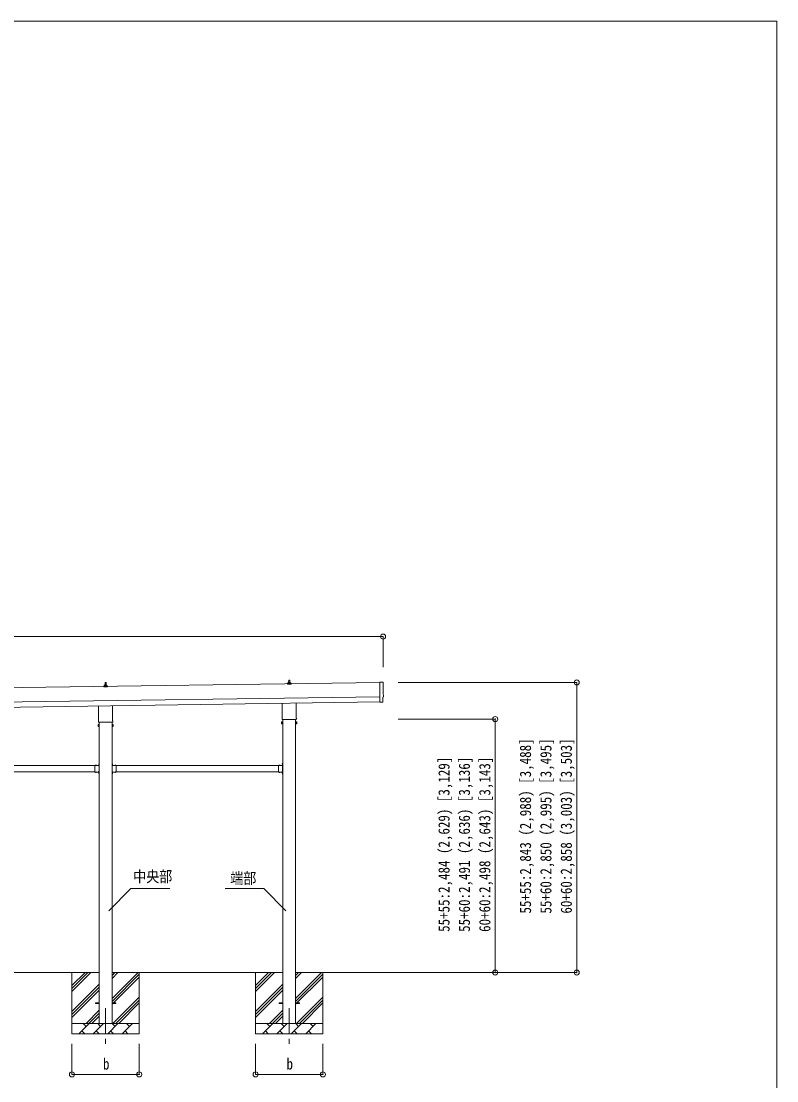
# Model space of a CAD drawing. Units: millimetres, scale not verified. Extents: x -13976 to 14131, y -9754 to 9646.
# Drawn here: x 6015 to 13424, y -742 to 9646 of the extents above; entities that cross this region are included whole.
import ezdxf
from ezdxf.enums import TextEntityAlignment as Align

# ---------------------------------------------------------------- set-up
doc = ezdxf.new("R2010")
doc.units = ezdxf.units.MM
doc.header["$LTSCALE"] = 50
doc.header["$PDMODE"] = 32
doc.header["$PDSIZE"] = 50
doc.linetypes.add('CHAIN1', pattern=[8, 5, -1, 1, -1])
doc.linetypes.add('USER8', pattern=[4, 3, -1])
for name, color, linetype, lineweight in [('0-1_壁線', 7, 'Continuous', 9), ('0-2_建具', 4, 'Continuous', 9), ('0-4_設備', 4, 'Continuous', 9), ('0-6_手摺', 6, 'Continuous', 9), ('0-7_ハッチ', 6, 'Continuous', 9), ('F-0_ﾚｲﾔ240', 7, 'Continuous', 9)]:
    doc.layers.add(name, color=color, linetype=linetype, lineweight=lineweight)
doc.styles.add('ＭＳ ゴシック', font='')
doc.styles.get('ＭＳ ゴシック').set_extended_font_data('MS Gothic')

msp = doc.modelspace()

# ---------------------------------------------------------------- linework, layer by layer
at = {"layer": '0-1_壁線'}
for p, q in [((6780.7, 319.78), (5105.7, 319.78)), ((6513.2, 319.78), (6513.2, -280.22)), ((6513.2, 134.73), (6698.25, 319.78)), ((6513.2, 163.01), (6669.96, 319.78)), ((6513.2, 191.3), (6641.68, 319.78)), ((8580.7, 319.78), (6905.7, 319.78)), ((6905.7, 64.68), (7160.8, 319.78)), ((6905.7, 262.67), (6962.81, 319.78)), ((6905.7, 290.95), (6934.52, 319.78)), ((7173.2, 319.78), (7173.2, -280.22)), ((8313.2, 319.78), (8313.2, -280.22)), ((8313.2, 134.73), (8498.25, 319.78)), ((8313.2, 163.01), (8469.96, 319.78)), ((8313.2, 191.3), (8441.68, 319.78)), ((8705.7, 64.68), (8960.8, 319.78)), ((8705.7, 262.67), (8762.81, 319.78)), ((8705.7, 290.95), (8734.52, 319.78)), ((9862.29, 319.78), (8705.7, 319.78)), ((8973.2, 319.78), (8973.2, -280.22)), ((6905.7, 36.39), (7173.2, 303.89)), ((6905.7, 8.11), (7173.2, 275.61)), ((8705.7, 36.39), (8973.2, 303.89)), ((8705.7, 8.11), (8973.2, 275.61)), ((6513.2, -63.26), (6780.7, 204.24)), ((6513.2, -91.55), (6780.7, 175.95)), ((6513.2, -119.83), (6780.7, 147.67)), ((8313.2, -63.26), (8580.7, 204.24)), ((8313.2, -91.55), (8580.7, 175.95)), ((8313.2, -119.83), (8580.7, 147.67)), ((6915.35, -180.22), (7173.2, 77.62)), ((6943.64, -180.22), (7173.2, 49.34)), ((6971.92, -180.22), (7173.2, 21.05)), ((8715.35, -180.22), (8973.2, 77.62)), ((8743.64, -180.22), (8973.2, 49.34)), ((8771.92, -180.22), (8973.2, 21.05)), ((6650.8, -180.22), (6780.7, -50.32)), ((6679.08, -180.22), (6780.7, -78.61)), ((8450.8, -180.22), (8580.7, -50.32)), ((8479.08, -180.22), (8580.7, -78.61)), ((6513.2, -180.22), (7173.2, -180.22)), ((6581.06, -280.22), (6681.06, -180.22)), ((6652.51, -208.78), (6623.96, -180.22)), ((6707.36, -180.22), (6780.7, -106.89)), ((6722.49, -280.22), (6822.49, -180.22)), ((6793.93, -208.78), (6765.38, -180.22)), ((6863.91, -280.22), (6963.91, -180.22)), ((6935.35, -208.78), (6906.8, -180.22)), ((7005.33, -280.22), (7105.33, -180.22)), ((7076.78, -208.78), (7048.22, -180.22)), ((7169.91, -180.22), (7173.2, -176.94)), ((8313.2, -180.22), (8973.2, -180.22)), ((8381.06, -280.22), (8481.06, -180.22)), ((8452.51, -208.78), (8423.96, -180.22)), ((8507.36, -180.22), (8580.7, -106.89)), ((8522.49, -280.22), (8622.49, -180.22)), ((8593.93, -208.78), (8565.38, -180.22)), ((8663.91, -280.22), (8763.91, -180.22)), ((8735.35, -208.78), (8706.8, -180.22)), ((8805.33, -280.22), (8905.33, -180.22)), ((8876.78, -208.78), (8848.22, -180.22)), ((8969.91, -180.22), (8973.2, -176.94)), ((7173.2, -280.22), (6513.2, -280.22)), ((6609.62, -251.67), (6638.17, -280.22)), ((6751.04, -251.67), (6779.59, -280.22)), ((6892.46, -251.67), (6921.01, -280.22)), ((7033.88, -251.67), (7062.44, -280.22)), ((8973.2, -280.22), (8313.2, -280.22)), ((8409.62, -251.67), (8438.17, -280.22)), ((8551.04, -251.67), (8579.59, -280.22)), ((8692.46, -251.67), (8721.01, -280.22)), ((8833.88, -251.67), (8862.44, -280.22))]:
    msp.add_line(p, q, dxfattribs=at)
at = {"layer": '0-2_建具'}
for p, q in [((9530.51, 3167.53), (9533.34, 2969.69)), ((9562.11, 3166.33), (9530.51, 3167.53)), ((9562.02, 3019.49), (9562.62, 3019.5)), ((9562.69, 2972.46), (9562.02, 3019.49)), ((9533.34, 2969.69), (9533.35, 2968.69)), ((9551.56, 2969.86), (9533.35, 2968.69)), ((9552.24, 2969.23), (9551.56, 2969.86)), ((9552.98, 2968.97), (9559.9, 2969.43))]:
    msp.add_line(p, q, dxfattribs=at)
at = {"layer": '0-2_建具', "color": 7, "linetype": 'CHAIN1'}
for p, q in [((6843.2, -30.22), (6843.2, -379.22)), ((8643.2, -30.22), (8643.2, -379.22))]:
    msp.add_line(p, q, dxfattribs=at)
at = {"layer": '0-2_建具'}
for centre, major_axis, ratio, start_param, end_param in [((9561.99, 3163.33), (3, 0.04), 0.99863, 6.26838895, 7.80162176), ((14328.37, 3160.99), (-4762.89, -68.04), 0.99863, 6.26838895, 6.29767781), ((9562.56, 3023.9), (4.41, 0.06), 0.99863, 4.71238898, 6.29767781), ((9552.92, 2969.97), (0.737, -0.68), 0.9974, 4.71238898, 5.52523108), ((9559.69, 2972.43), (2.21, -2.04), 0.9974, 5.52523108, 7.04113953)]:
    msp.add_ellipse(centre, major_axis=major_axis, ratio=ratio, start_param=start_param, end_param=end_param, dxfattribs=at)
at = {"layer": '0-4_設備'}
for p, q in [((9530.59, 3162.44), (4165.63, 3085.8)), ((6824.95, 3121.4), (6824.95, 3129.11)), ((6861.45, 3121.4), (6824.95, 3121.4)), ((6825.33, 3129.9), (6861.06, 3129.9)), ((6825.71, 3130.08), (6832.43, 3131.71)), ((6832.81, 3131.9), (6853.58, 3131.9)), ((6833.2, 3132.68), (6833.2, 3136.9)), ((6834.2, 3136.9), (6852.2, 3136.9)), ((6837.2, 3136.9), (6837.92, 3160.42)), ((6838.92, 3161.4), (6847.47, 3161.4)), ((6848.47, 3160.42), (6849.2, 3136.9)), ((6853.2, 3132.68), (6853.2, 3136.9)), ((6860.68, 3130.08), (6853.96, 3131.71)), ((6861.45, 3121.4), (6861.45, 3129.11)), ((8624.95, 3147.11), (8624.95, 3154.82)), ((8661.45, 3147.11), (8624.95, 3147.11)), ((8625.33, 3155.61), (8661.06, 3155.61)), ((8625.71, 3155.8), (8632.43, 3157.42)), ((8632.81, 3157.61), (8653.58, 3157.61)), ((8633.2, 3158.4), (8633.2, 3162.61)), ((8634.2, 3162.61), (8652.2, 3162.61)), ((8637.2, 3162.61), (8637.92, 3186.13)), ((8638.92, 3187.11), (8647.47, 3187.11)), ((8648.47, 3186.13), (8649.2, 3162.61)), ((8653.2, 3158.4), (8653.2, 3162.61)), ((8660.68, 3155.8), (8653.96, 3157.42)), ((8661.45, 3147.11), (8661.45, 3154.82)), ((4167.63, 2945.81), (9532.59, 3022.45)), ((4168.35, 2895.82), (9533.3, 2972.46)), ((6774.9, 2787.41), (6774.9, 2933.05)), ((6911.5, 2935.01), (6911.5, 2787.41)), ((8574.9, 2813.12), (8574.9, 2958.77)), ((8711.5, 2960.72), (8711.5, 2813.12)), ((8573.2, 2804.35), (8573.2, 2809.85)), ((8713.2, 2809.85), (8713.2, 2804.35)), ((6769.2, 2749.13), (6769.96, 2750.45)), ((6769.2, 2749.13), (6769.2, 2732.13)), ((6769.2, 2732.13), (6769.96, 2730.82)), ((6776.2, 2745.54), (6769.96, 2745.54)), ((6776.2, 2735.73), (6769.96, 2735.73)), ((6776.2, 2730.82), (6769.96, 2730.82)), ((6773.2, 2778.63), (6773.2, 2784.13)), ((6911.13, 2775.13), (6775.26, 2775.13)), ((6778.7, 2731.43), (6776.2, 2731.43)), ((6780.7, 2775.13), (6780.7, -180.22)), ((6905.7, -180.22), (6905.7, 2775.13)), ((6907.7, 2731.43), (6910.2, 2731.43)), ((6910.2, 2745.54), (6916.44, 2745.54)), ((6910.2, 2735.73), (6916.44, 2735.73)), ((6910.2, 2730.82), (6916.44, 2730.82)), ((6913.2, 2784.13), (6913.2, 2778.63)), ((6917.2, 2749.13), (6916.44, 2750.45)), ((6917.2, 2732.13), (6916.44, 2730.82)), ((6917.2, 2749.13), (6917.2, 2732.13)), ((8569.2, 2774.85), (8569.96, 2776.16)), ((8569.2, 2774.85), (8569.2, 2757.85)), ((8569.2, 2757.85), (8569.96, 2756.53)), ((8576.2, 2771.26), (8569.96, 2771.26)), ((8576.2, 2761.44), (8569.96, 2761.44)), ((8576.2, 2756.53), (8569.96, 2756.53)), ((8711.13, 2800.85), (8575.26, 2800.85)), ((8578.7, 2757.15), (8576.2, 2757.15)), ((8580.7, 2800.85), (8580.7, -180.22)), ((8705.7, -180.22), (8705.7, 2800.85)), ((8707.7, 2757.15), (8710.2, 2757.15)), ((8710.2, 2771.26), (8716.44, 2771.26)), ((8710.2, 2761.44), (8716.44, 2761.44)), ((8710.2, 2756.53), (8716.44, 2756.53)), ((8717.2, 2774.85), (8716.44, 2776.16)), ((8717.2, 2757.85), (8716.44, 2756.53)), ((8717.2, 2774.85), (8717.2, 2757.85)), ((5147.7, 2347.78), (6738.7, 2347.78)), ((5147.7, 2287.78), (6738.7, 2287.78)), ((6738.7, 2350.78), (6738.7, 2284.78)), ((6738.7, 2350.78), (6778.7, 2350.78)), ((6741.8, 2351.29), (6741.8, 2350.78)), ((6741.8, 2350.78), (6753.6, 2350.78)), ((6774.7, 2287.78), (6780.2, 2287.78)), ((6778.7, 2286.78), (6774.7, 2286.78)), ((6778.19, 2366.68), (6778.7, 2366.68)), ((6778.7, 2370.78), (6780.7, 2370.78)), ((6778.7, 2370.78), (6778.7, 2350.78)), ((6778.7, 2366.68), (6778.7, 2354.88)), ((6780.7, 2363.78), (6778.7, 2363.78)), ((6780.7, 2357.78), (6778.7, 2357.78)), ((6778.7, 2346.78), (6778.7, 2288.78)), ((6780.7, 2370.78), (6780.7, 2350.78)), ((6907.7, 2370.78), (6905.7, 2370.78)), ((6905.7, 2370.78), (6905.7, 2350.78)), ((6905.7, 2363.78), (6907.7, 2363.78)), ((6905.7, 2357.78), (6907.7, 2357.78)), ((6911.7, 2287.78), (6906.2, 2287.78)), ((6907.7, 2370.78), (6907.7, 2350.78)), ((6908.21, 2366.68), (6907.7, 2366.68)), ((6907.7, 2366.68), (6907.7, 2354.88)), ((6947.7, 2350.78), (6907.7, 2350.78)), ((6907.7, 2346.78), (6907.7, 2288.78)), ((6907.7, 2286.78), (6911.7, 2286.78)), ((6944.6, 2350.78), (6932.8, 2350.78)), ((6944.6, 2351.29), (6944.6, 2350.78)), ((6947.7, 2350.78), (6947.7, 2284.78)), ((6947.7, 2347.78), (8538.7, 2347.78)), ((6947.7, 2287.78), (8538.7, 2287.78)), ((8538.7, 2350.78), (8538.7, 2284.78)), ((8538.7, 2350.78), (8578.7, 2350.78)), ((8541.8, 2351.29), (8541.8, 2350.78)), ((8541.8, 2350.78), (8553.6, 2350.78)), ((8574.7, 2287.78), (8580.2, 2287.78)), ((8578.7, 2286.78), (8574.7, 2286.78)), ((8578.19, 2366.68), (8578.7, 2366.68)), ((8578.7, 2370.78), (8580.7, 2370.78)), ((8578.7, 2370.78), (8578.7, 2350.78)), ((8578.7, 2366.68), (8578.7, 2354.88)), ((8580.7, 2363.78), (8578.7, 2363.78)), ((8580.7, 2357.78), (8578.7, 2357.78)), ((8578.7, 2346.78), (8578.7, 2288.78)), ((8580.7, 2370.78), (8580.7, 2350.78)), ((6738.7, 2284.78), (6778.7, 2284.78)), ((6741.8, 2284.27), (6741.8, 2284.78)), ((6741.8, 2284.78), (6753.6, 2284.78)), ((6778.19, 2280.68), (6778.7, 2280.68)), ((6778.7, 2284.78), (6778.7, 2264.78)), ((6778.7, 2280.68), (6778.7, 2268.88)), ((6780.7, 2277.78), (6778.7, 2277.78)), ((6780.7, 2271.78), (6778.7, 2271.78)), ((6778.7, 2264.78), (6780.7, 2264.78)), ((6780.7, 2284.78), (6780.7, 2264.78)), ((6905.7, 2284.78), (6905.7, 2264.78)), ((6905.7, 2277.78), (6907.7, 2277.78)), ((6905.7, 2271.78), (6907.7, 2271.78)), ((6907.7, 2264.78), (6905.7, 2264.78)), ((6907.7, 2284.78), (6907.7, 2264.78)), ((6947.7, 2284.78), (6907.7, 2284.78)), ((6908.21, 2280.68), (6907.7, 2280.68)), ((6907.7, 2280.68), (6907.7, 2268.88)), ((6944.6, 2284.78), (6932.8, 2284.78)), ((6944.6, 2284.27), (6944.6, 2284.78)), ((8538.7, 2284.78), (8578.7, 2284.78)), ((8541.8, 2284.27), (8541.8, 2284.78)), ((8541.8, 2284.78), (8553.6, 2284.78)), ((8578.19, 2280.68), (8578.7, 2280.68)), ((8578.7, 2284.78), (8578.7, 2264.78)), ((8578.7, 2280.68), (8578.7, 2268.88)), ((8580.7, 2277.78), (8578.7, 2277.78)), ((8580.7, 2271.78), (8578.7, 2271.78)), ((8578.7, 2264.78), (8580.7, 2264.78)), ((8580.7, 2284.78), (8580.7, 2264.78)), ((6743.2, 24.28), (6780.7, 24.28)), ((6743.2, 15.28), (6743.2, 24.28)), ((6743.2, 15.28), (6780.7, 15.28)), ((6905.7, 24.28), (6943.2, 24.28)), ((6905.7, 15.28), (6943.2, 15.28)), ((6943.2, 15.28), (6943.2, 24.28)), ((8543.2, 24.28), (8580.7, 24.28)), ((8543.2, 15.28), (8543.2, 24.28)), ((8543.2, 15.28), (8580.7, 15.28)), ((8705.7, 24.28), (8743.2, 24.28)), ((8705.7, 15.28), (8743.2, 15.28)), ((8743.2, 15.28), (8743.2, 24.28))]:
    msp.add_line(p, q, dxfattribs=at)
for points in [[(6776.2, 2730.82), (6776.2, 2750.45), (6769.96, 2750.45)], [(6776.2, 2731.43), (6776.2, 2749.83), (6778.7, 2749.83)], [(6910.2, 2731.43), (6910.2, 2749.83), (6907.7, 2749.83)], [(6910.2, 2730.82), (6910.2, 2750.45), (6916.44, 2750.45)], [(8576.2, 2756.53), (8576.2, 2776.16), (8569.96, 2776.16)], [(8576.2, 2757.15), (8576.2, 2775.55), (8578.7, 2775.55)], [(8710.2, 2757.15), (8710.2, 2775.55), (8707.7, 2775.55)], [(8710.2, 2756.53), (8710.2, 2776.16), (8716.44, 2776.16)], [(6741.8, 2351.29), (6753.6, 2351.29), (6753.6, 2350.78)], [(6778.7, 2346.78), (6774.7, 2346.78), (6774.7, 2348.78), (6778.7, 2348.78)], [(6774.7, 2347.78), (6780.2, 2347.78), (6780.2, 2287.78)], [(6778.7, 2288.78), (6774.7, 2288.78), (6774.7, 2286.78)], [(6778.19, 2366.68), (6778.19, 2354.88), (6778.7, 2354.88)], [(6911.7, 2347.78), (6906.2, 2347.78), (6906.2, 2287.78)], [(6908.21, 2366.68), (6908.21, 2354.88), (6907.7, 2354.88)], [(6907.7, 2346.78), (6911.7, 2346.78), (6911.7, 2348.78), (6907.7, 2348.78)], [(6907.7, 2288.78), (6911.7, 2288.78), (6911.7, 2286.78)], [(6944.6, 2351.29), (6932.8, 2351.29), (6932.8, 2350.78)], [(8541.8, 2351.29), (8553.6, 2351.29), (8553.6, 2350.78)], [(8578.7, 2346.78), (8574.7, 2346.78), (8574.7, 2348.78), (8578.7, 2348.78)], [(8574.7, 2347.78), (8580.2, 2347.78), (8580.2, 2287.78)], [(8578.7, 2288.78), (8574.7, 2288.78), (8574.7, 2286.78)], [(8578.19, 2366.68), (8578.19, 2354.88), (8578.7, 2354.88)], [(6741.8, 2284.27), (6753.6, 2284.27), (6753.6, 2284.78)], [(6778.19, 2280.68), (6778.19, 2268.88), (6778.7, 2268.88)], [(6908.21, 2280.68), (6908.21, 2268.88), (6907.7, 2268.88)], [(6944.6, 2284.27), (6932.8, 2284.27), (6932.8, 2284.78)], [(8541.8, 2284.27), (8553.6, 2284.27), (8553.6, 2284.78)], [(8578.19, 2280.68), (8578.19, 2268.88), (8578.7, 2268.88)]]:
    msp.add_lwpolyline(points, dxfattribs=at)
for points in [[(6778.7, 2730.13), (6778.7, 2751.13), (6780.7, 2751.13), (6780.7, 2730.13)], [(6907.7, 2730.13), (6907.7, 2751.13), (6905.7, 2751.13), (6905.7, 2730.13)], [(8578.7, 2755.85), (8578.7, 2776.85), (8580.7, 2776.85), (8580.7, 2755.85)], [(8707.7, 2755.85), (8707.7, 2776.85), (8705.7, 2776.85), (8705.7, 2755.85)]]:
    msp.add_lwpolyline(points, close=True, dxfattribs=at)
at = {"layer": '0-4_設備', "linetype": 'USER8'}
for points in [[(6745.2, 2353.39), (6746.55, 2350.61), (6747.7, 2350)], [(6745.2, 2282.17), (6746.55, 2284.94), (6747.7, 2285.55)], [(6750.2, 2353.39), (6748.84, 2350.61), (6747.7, 2350)], [(6750.2, 2282.17), (6748.84, 2284.94), (6747.7, 2285.55)], [(6776.09, 2363.28), (6778.86, 2361.92), (6779.47, 2360.78)], [(6776.09, 2358.28), (6778.86, 2359.63), (6779.47, 2360.78)], [(6910.31, 2363.28), (6907.53, 2361.92), (6906.92, 2360.78)], [(6910.31, 2358.28), (6907.53, 2359.63), (6906.92, 2360.78)], [(6936.2, 2353.39), (6937.55, 2350.61), (6938.7, 2350)], [(6936.2, 2282.17), (6937.55, 2284.94), (6938.7, 2285.55)], [(6941.2, 2353.39), (6939.84, 2350.61), (6938.7, 2350)], [(6941.2, 2282.17), (6939.84, 2284.94), (6938.7, 2285.55)], [(8545.2, 2353.39), (8546.55, 2350.61), (8547.7, 2350)], [(8545.2, 2282.17), (8546.55, 2284.94), (8547.7, 2285.55)], [(8550.2, 2353.39), (8548.84, 2350.61), (8547.7, 2350)], [(8550.2, 2282.17), (8548.84, 2284.94), (8547.7, 2285.55)], [(8576.09, 2363.28), (8578.86, 2361.92), (8579.47, 2360.78)], [(8576.09, 2358.28), (8578.86, 2359.63), (8579.47, 2360.78)], [(6776.09, 2277.28), (6778.86, 2275.92), (6779.47, 2274.78)], [(6776.09, 2272.28), (6778.86, 2273.63), (6779.47, 2274.78)], [(6910.31, 2277.28), (6907.53, 2275.92), (6906.92, 2274.78)], [(6910.31, 2272.28), (6907.53, 2273.63), (6906.92, 2274.78)], [(8576.09, 2277.28), (8578.86, 2275.92), (8579.47, 2274.78)], [(8576.09, 2272.28), (8578.86, 2273.63), (8579.47, 2274.78)]]:
    msp.add_lwpolyline(points, dxfattribs=at)
at = {"layer": '0-4_設備'}
for centre, radius, start, end in [((6825.95, 3129.11), 1, 103.62699, 180), ((6832.2, 3132.68), 1, 283.62699, 0), ((6837.28, 3136.26), 4.13, 90, 171.17633), ((6834.2, 3135.9), 1, 90, 180), ((6838.92, 3160.4), 1, 90, 178.60509), ((6846.53, 3136.9), 4.83, 133.60282, 180), ((6839.86, 3136.9), 4.83, 0, 46.39718), ((6847.47, 3160.4), 1, 1.39491, 90), ((6849.11, 3136.26), 4.13, 8.82367, 90), ((6852.2, 3135.9), 1, 0, 90), ((6854.2, 3132.68), 1, 180, 256.37301), ((6860.45, 3129.11), 1, 0, 76.37301), ((8625.95, 3154.82), 1, 103.62699, 180), ((8632.2, 3158.4), 1, 283.62699, 0), ((8637.28, 3161.98), 4.13, 90, 171.17633), ((8634.2, 3161.61), 1, 90, 180), ((8638.92, 3186.11), 1, 90, 178.60509), ((8646.53, 3162.61), 4.83, 133.60282, 180), ((8639.86, 3162.61), 4.83, 0, 46.39718), ((8647.47, 3186.11), 1, 1.39491, 90), ((8649.11, 3161.98), 4.13, 8.82367, 90), ((8652.2, 3161.61), 1, 0, 90), ((8654.2, 3158.4), 1, 180, 256.37301), ((8660.45, 3154.82), 1, 0, 76.37301), ((8577.2, 2809.85), 4, 125.09963, 180), ((8709.2, 2809.85), 4, 0, 54.90037), ((6773.54, 2748), 4.34, 145.61575, 214.38425), ((6773.54, 2733.27), 4.34, 145.61575, 214.38425), ((6785.44, 2740.63), 16.24, 162.41205, 197.58795), ((6777.2, 2784.13), 4, 125.09963, 180), ((6777.2, 2778.63), 4, 180, 194.47751), ((6777.2, 2778.63), 4, 194.47751, 241.04498), ((6909.2, 2778.63), 4, 298.95502, 345.52249), ((6909.2, 2784.13), 4, 0, 54.90037), ((6909.2, 2778.63), 4, 345.52249, 0), ((6912.85, 2748), 4.34, 325.61575, 34.38425), ((6900.96, 2740.63), 16.24, 342.41205, 17.58795), ((6912.85, 2733.27), 4.34, 325.61575, 34.38425), ((8573.54, 2773.71), 4.34, 145.61575, 214.38425), ((8585.44, 2766.35), 16.24, 162.41205, 197.58795), ((8573.54, 2758.99), 4.34, 145.61575, 214.38425), ((8577.2, 2804.35), 4, 180, 194.47751), ((8577.2, 2804.35), 4, 194.47751, 241.04498), ((8709.2, 2804.35), 4, 298.95502, 345.52249), ((8709.2, 2804.35), 4, 345.52249, 0), ((8712.85, 2773.71), 4.34, 325.61575, 34.38425), ((8700.96, 2766.35), 16.24, 342.41205, 17.58795), ((8712.85, 2758.99), 4.34, 325.61575, 34.38425), ((6747.7, 2345.55), 8.23, 44.2189, 135.7811), ((6783.93, 2360.78), 8.23, 134.2189, 225.7811), ((6778.7, 2350.78), 2, 270, 0), ((6778.7, 2284.78), 2, 0, 90), ((6907.7, 2350.78), 2, 180, 270), ((6907.7, 2284.78), 2, 90, 180), ((6902.46, 2360.78), 8.23, 314.2189, 45.7811), ((6938.7, 2345.55), 8.23, 44.2189, 135.7811), ((8547.7, 2345.55), 8.23, 44.2189, 135.7811), ((8583.93, 2360.78), 8.23, 134.2189, 225.7811), ((8578.7, 2350.78), 2, 270, 0), ((8578.7, 2284.78), 2, 0, 90), ((6747.7, 2290.01), 8.23, 224.2189, 315.7811), ((6783.93, 2274.78), 8.23, 134.2189, 225.7811), ((6902.46, 2274.78), 8.23, 314.2189, 45.7811), ((6938.7, 2290.01), 8.23, 224.2189, 315.7811), ((8547.7, 2290.01), 8.23, 224.2189, 315.7811), ((8583.93, 2274.78), 8.23, 134.2189, 225.7811)]:
    msp.add_arc(centre, radius, start, end, dxfattribs=at)
at = {"layer": '0-6_手摺'}
for p, q in [((-1275.33, 3612.72), (9563.67, 3612.72)), ((9563.67, 3612.72), (9563.67, 3312.93)), ((11462.29, 3162.78), (9712.29, 3162.78)), ((11462.29, 3162.78), (11462.29, 319.78)), ((10663.29, 2803.78), (9712.29, 2803.78)), ((10663.29, 2803.78), (10663.29, 319.78)), ((10663.29, 319.78), (9862.29, 319.78)), ((11462.29, 319.78), (9862.29, 319.78)), ((6513.27, -679.22), (6513.27, -379.22)), ((8313.27, -679.22), (8313.27, -379.22))]:
    msp.add_line(p, q, dxfattribs=at)
for points in [[(6513.27, -679.22), (7173.27, -679.22), (7173.27, -379.22)], [(8313.27, -679.22), (8973.27, -679.22), (8973.27, -379.22)]]:
    msp.add_lwpolyline(points, dxfattribs=at)
for p in [(9563.67, 3612.72), (11462.29, 3162.78), (10663.29, 2803.78), (10663.29, 319.78), (11462.29, 319.78), (6513.27, -679.22), (7173.27, -679.22), (8313.27, -679.22), (8973.27, -679.22)]:
    msp.add_point(p, dxfattribs=at)
at = {"layer": '0-7_ハッチ'}
for p, q in [((7090.83, 1141.85), (6874.83, 925.85)), ((7472.15, 1141.85), (7090.83, 1141.85)), ((8014.25, 1141.85), (8395.56, 1141.85)), ((8395.56, 1141.85), (8611.57, 925.85))]:
    msp.add_line(p, q, dxfattribs=at)
at = {"layer": 'F-0_ﾚｲﾔ240', "color": 5, "lineweight": 5}
for p, q in [((-13975.76, 9645.57), (13424.24, 9645.57)), ((13424.24, 9645.57), (13424.24, -9754.43))]:
    msp.add_line(p, q, dxfattribs=at)

# ---------------------------------------------------------------- texts
at = {"layer": '0-6_手摺', "color": 7, "style": 'ＭＳ ゴシック', "width": 0.85}
for s, p in [('55+55:2,843 (2,988) [3,488]', (11047.29, 897.53)), ('55+60:2,850 (2,995) [3,495]', (11247.29, 897.53)), ('60+60:2,858 (3,003) [3,503]', (11447.29, 897.53)), ('55+55:2,484 (2,629) [3,129]', (10248.29, 718.03)), ('55+60:2,491 (2,636) [3,136]', (10448.29, 718.03)), ('60+60:2,498 (2,643) [3,143]', (10648.29, 718.03))]:
    msp.add_text(s, height=110, rotation=90, dxfattribs=at).set_placement(p, align=Align.BOTTOM_LEFT)
for p in [(6817.02, -664.22), (8617.02, -664.22)]:
    msp.add_text('b', height=110, dxfattribs=at).set_placement(p, align=Align.BOTTOM_LEFT)
at = {"layer": '0-7_ハッチ', "color": 7, "style": 'ＭＳ ゴシック', "width": 0.85}
for s, p in [('中央部', (7113.46, 1173.2)), ('端部', (8065.3, 1155.54))]:
    msp.add_text(s, height=110, dxfattribs=at).set_placement(p, align=Align.BOTTOM_LEFT)

doc.saveas('drawing.dxf')
